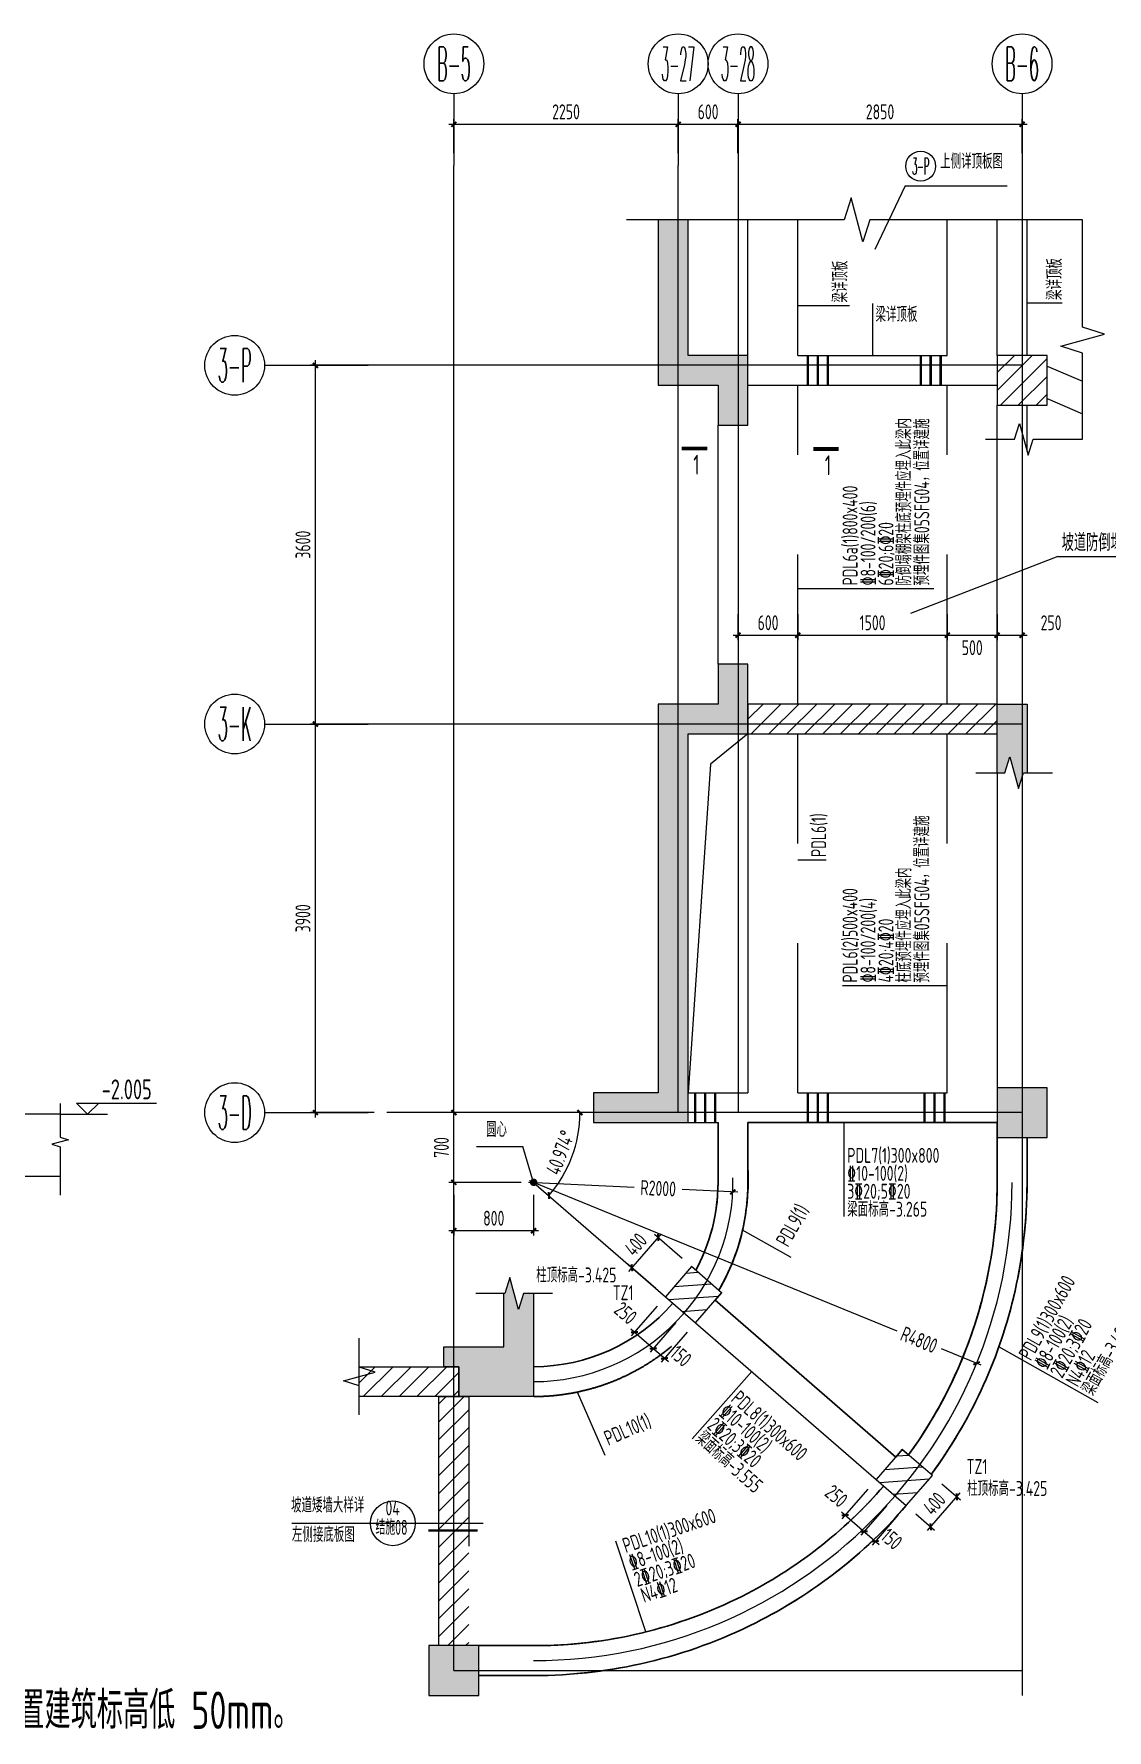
# Model space of a CAD drawing. Header units: millimetres. Extents: x -41781 to 68020, y 189188 to 426788.
# Drawn here: x 31202 to 52733, y 330756 to 364802 of the extents above; entities that cross this region are included whole.
import ezdxf
from ezdxf.enums import TextEntityAlignment as Align

# ---------------------------------------------------------------- set-up
doc = ezdxf.new("R2010")
doc.units = ezdxf.units.MM
doc.header["$LTSCALE"] = 1000
doc.header["$PDMODE"] = 35
doc.header["$PDSIZE"] = 200
doc.linetypes.add('3', pattern=[5, 3, -2])
for name, color, linetype in [('AXIS', 3, 'Continuous'), ('B-TEXT', 3, 'Continuous'), ('COLU', 7, 'Continuous'), ('HATCH', 7, 'Continuous'), ('h填实-柱墙', 254, 'Continuous'), ('h斜线-墙', 7, 'Continuous'), ('h斜线-柱', 7, 'Continuous'), ('L-AXIS', 3, 'Continuous'), ('L-dote', 253, 'Continuous'), ('L-TEXT', 6, 'Continuous'), ('L-箍筋', 1, 'Continuous'), ('Q-AXIS', 3, 'Continuous'), ('Q-TEXT', 2, 'Continuous'), ('Q-门框', 6, 'Continuous'), ('TEXT', 7, 'Continuous'), ('TEXT-梁', 2, 'Continuous'), ('WALL', 3, 'Continuous'), ('wall-主楼', 2, 'Continuous'), ('承台编号', 60, 'Continuous'), ('梁', 4, 'Continuous'), ('梁虚线', 4, '3'), ('水平标注', 2, 'Continuous')]:
    doc.layers.add(name, color=color, linetype=linetype)
doc.styles.add('_TCH_AXIS', font='COMPLEX', dxfattribs={"bigfont": 'GBCBIG'})
doc.styles.add('COMPLEX', font='tssdeng.shx', dxfattribs={"width": 0.7, "bigfont": 'tssdchn.shx'})
doc.styles.add('TSSD_Dimension', font='Tssdeng.shx', dxfattribs={"width": 0.7, "bigfont": 'hztxt.shx'})
doc.styles.add('TSSD_Label', font='Tssdeng.shx', dxfattribs={"width": 0.7, "bigfont": 'hztxt.shx'})
doc.styles.add('TSSD_REIN', font='Tssdeng.shx', dxfattribs={"width": 0.7, "bigfont": 'hztxt.shx'})
doc.dimstyles.new('TSSD_50_100', dxfattribs={"dimtxt": 300, "dimasz": 100, "dimexe": 100, "dimexo": 250, "dimgap": 100, "dimtad": 1, "dimdec": 0, "dimlfac": 0.5, "dimzin": 0, "dimdsep": 46, "dimtxsty": 'TSSD_Dimension', "dimblk": 'ARCHTICK', "dimcen": 0, "dimdle": 100, "dimclrt": 7, "dimadec": 0, "dimazin": 0, "dimtfac": 1, "dimtdec": 0, "dimtix": 1, "dimtmove": 2, "dimatfit": 3, "dimfxl": 1, "dimtolj": 1, "dimtzin": 0, "dimarcsym": 0})
pattern_1 = [(45, (8575.33, 79170.59), (-179.60512, 179.60512), [])]

# ---------------------------------------------------------------- blocks, each defined once
blk = doc.blocks.new('_AXISO')
blk.add_circle((0, 0), 0.5)
at = {"layer": 'B-TEXT', "style": 'COMPLEX', "width": 1.450893}
blk.add_attdef('A', text='', height=0.56, dxfattribs=at).set_placement((0.249375, -0.28), (0.749375, -0.28), align=Align.FIT)
blk = doc.blocks.new('_ArchTick')
at = {"color": 0, "linetype": 'ByBlock', "const_width": 0.4}
blk.add_lwpolyline([(-0.5, -0.5), (0.5, 0.5)], dxfattribs=at)
blk = doc.blocks.new('*D149')
at = {"layer": 'AXIS', "color": 0, "linetype": 'ByBlock', "lineweight": -2}
for p, q in [((44028, 362988), (45428, 362988)), ((44128, 362411), (44128, 363088)), ((45328, 362411), (45328, 363088))]:
    blk.add_line(p, q, dxfattribs=at)
at = {"layer": 'Defpoints', "color": 0, "linetype": 'ByBlock'}
for p in [(45328, 362988), (44128, 362161), (45328, 362161)]:
    blk.add_point(p, dxfattribs=at)
at = {"layer": 'AXIS', "color": 0, "linetype": 'ByBlock', "lineweight": -2, "xscale": 100, "yscale": 100, "zscale": 100, "rotation": 180}
blk.add_blockref('_ArchTick', (44128, 362988), dxfattribs=at)
at = {"layer": 'AXIS', "color": 0, "linetype": 'ByBlock', "lineweight": -2, "xscale": 100, "yscale": 100, "zscale": 100}
blk.add_blockref('_ArchTick', (45328, 362988), dxfattribs=at)
at = {"layer": 'AXIS', "color": 7, "linetype": 'ByBlock', "insert": (44728, 363238), "char_height": 300, "attachment_point": 5, "style": 'TSSD_Dimension'}
blk.add_mtext('\\A1;600', dxfattribs=at)
blk = doc.blocks.new('*D150')
at = {"layer": 'AXIS', "color": 0, "linetype": 'ByBlock', "lineweight": -2}
for p, q in [((45228, 362988), (51128, 362988)), ((45328, 362411), (45328, 363088)), ((51028, 362411), (51028, 363088))]:
    blk.add_line(p, q, dxfattribs=at)
at = {"layer": 'Defpoints', "color": 0, "linetype": 'ByBlock'}
for p in [(51028, 362988), (45328, 362161), (51028, 362161)]:
    blk.add_point(p, dxfattribs=at)
at = {"layer": 'AXIS', "color": 0, "linetype": 'ByBlock', "lineweight": -2, "xscale": 100, "yscale": 100, "zscale": 100, "rotation": 180}
blk.add_blockref('_ArchTick', (45328, 362988), dxfattribs=at)
at = {"layer": 'AXIS', "color": 0, "linetype": 'ByBlock', "lineweight": -2, "xscale": 100, "yscale": 100, "zscale": 100}
blk.add_blockref('_ArchTick', (51028, 362988), dxfattribs=at)
at = {"layer": 'AXIS', "color": 7, "linetype": 'ByBlock', "insert": (48178, 363238), "char_height": 300, "attachment_point": 5, "style": 'TSSD_Dimension'}
blk.add_mtext('\\A1;2850', dxfattribs=at)
blk = doc.blocks.new('*D151')
at = {"layer": 'AXIS', "color": 0, "linetype": 'ByBlock', "lineweight": -2}
for p, q in [((45328, 353154), (45328, 352632)), ((46528, 353154), (46528, 352632)), ((45228, 352732), (46628, 352732))]:
    blk.add_line(p, q, dxfattribs=at)
at = {"layer": 'Defpoints', "color": 0, "linetype": 'ByBlock'}
for p in [(45328, 353404), (46528, 353404), (46528, 352732)]:
    blk.add_point(p, dxfattribs=at)
at = {"layer": 'AXIS', "color": 0, "linetype": 'ByBlock', "lineweight": -2, "xscale": 100, "yscale": 100, "zscale": 100, "rotation": 180}
blk.add_blockref('_ArchTick', (45328, 352732), dxfattribs=at)
at = {"layer": 'AXIS', "color": 0, "linetype": 'ByBlock', "lineweight": -2, "xscale": 100, "yscale": 100, "zscale": 100}
blk.add_blockref('_ArchTick', (46528, 352732), dxfattribs=at)
at = {"layer": 'AXIS', "color": 7, "linetype": 'ByBlock', "insert": (45931, 352982), "char_height": 300, "attachment_point": 5, "style": 'TSSD_Dimension'}
blk.add_mtext('\\A1;600', dxfattribs=at)
blk = doc.blocks.new('*D152')
at = {"layer": 'AXIS', "color": 0, "linetype": 'ByBlock', "lineweight": -2}
for p, q in [((46528, 353154), (46528, 352632)), ((49528, 353154), (49528, 352632)), ((46428, 352732), (49628, 352732))]:
    blk.add_line(p, q, dxfattribs=at)
at = {"layer": 'Defpoints', "color": 0, "linetype": 'ByBlock'}
for p in [(46528, 353404), (49528, 353404), (49528, 352732)]:
    blk.add_point(p, dxfattribs=at)
at = {"layer": 'AXIS', "color": 0, "linetype": 'ByBlock', "lineweight": -2, "xscale": 100, "yscale": 100, "zscale": 100, "rotation": 180}
blk.add_blockref('_ArchTick', (46528, 352732), dxfattribs=at)
at = {"layer": 'AXIS', "color": 0, "linetype": 'ByBlock', "lineweight": -2, "xscale": 100, "yscale": 100, "zscale": 100}
blk.add_blockref('_ArchTick', (49528, 352732), dxfattribs=at)
at = {"layer": 'AXIS', "color": 7, "linetype": 'ByBlock', "insert": (48028, 352982), "char_height": 300, "attachment_point": 5, "style": 'TSSD_Dimension'}
blk.add_mtext('\\A1;1500', dxfattribs=at)
blk = doc.blocks.new('*D153')
at = {"layer": 'AXIS', "color": 0, "linetype": 'ByBlock', "lineweight": -2}
for p, q in [((49528, 353154), (49528, 352632)), ((50528, 353154), (50528, 352632)), ((49428, 352732), (50628, 352732))]:
    blk.add_line(p, q, dxfattribs=at)
at = {"layer": 'Defpoints', "color": 0, "linetype": 'ByBlock'}
for p in [(49528, 353404), (50528, 353404), (50528, 352732)]:
    blk.add_point(p, dxfattribs=at)
at = {"layer": 'AXIS', "color": 0, "linetype": 'ByBlock', "lineweight": -2, "xscale": 100, "yscale": 100, "zscale": 100, "rotation": 180}
blk.add_blockref('_ArchTick', (49528, 352732), dxfattribs=at)
at = {"layer": 'AXIS', "color": 0, "linetype": 'ByBlock', "lineweight": -2, "xscale": 100, "yscale": 100, "zscale": 100}
blk.add_blockref('_ArchTick', (50528, 352732), dxfattribs=at)
at = {"layer": 'AXIS', "color": 7, "linetype": 'ByBlock', "insert": (50028, 352482), "char_height": 300, "attachment_point": 5, "style": 'TSSD_Dimension'}
blk.add_mtext('\\A1;500', dxfattribs=at)
blk = doc.blocks.new('*D154')
at = {"layer": 'AXIS', "color": 0, "linetype": 'ByBlock', "lineweight": -2}
for p, q in [((50528, 353154), (50528, 352632)), ((51028, 353154), (51028, 352632)), ((50428, 352732), (51128, 352732))]:
    blk.add_line(p, q, dxfattribs=at)
at = {"layer": 'Defpoints', "color": 0, "linetype": 'ByBlock'}
for p in [(50528, 353404), (51028, 353404), (51028, 352732)]:
    blk.add_point(p, dxfattribs=at)
at = {"layer": 'AXIS', "color": 0, "linetype": 'ByBlock', "lineweight": -2, "xscale": 100, "yscale": 100, "zscale": 100, "rotation": 180}
blk.add_blockref('_ArchTick', (50528, 352732), dxfattribs=at)
at = {"layer": 'AXIS', "color": 0, "linetype": 'ByBlock', "lineweight": -2, "xscale": 100, "yscale": 100, "zscale": 100}
blk.add_blockref('_ArchTick', (51028, 352732), dxfattribs=at)
at = {"layer": 'AXIS', "color": 7, "linetype": 'ByBlock', "insert": (51610, 352982), "char_height": 300, "attachment_point": 5, "style": 'TSSD_Dimension'}
blk.add_mtext('\\A1;250', dxfattribs=at)
blk = doc.blocks.new('*D155')
at = {"layer": 'AXIS', "color": 0, "linetype": 'ByBlock', "lineweight": -2}
for p, q in [((36849, 350850), (36849, 358250)), ((38030, 358150), (36749, 358150)), ((38030, 350950), (36749, 350950))]:
    blk.add_line(p, q, dxfattribs=at)
at = {"layer": 'Defpoints', "color": 0, "linetype": 'ByBlock'}
for p in [(36849, 358150), (38280, 358150), (38280, 350950)]:
    blk.add_point(p, dxfattribs=at)
at = {"layer": 'AXIS', "color": 0, "linetype": 'ByBlock', "lineweight": -2, "xscale": 100, "yscale": 100, "zscale": 100}
for p, rotation in [((36849, 358150), 90), ((36849, 350950), 270)]:
    blk.add_blockref('_ArchTick', p, dxfattribs=dict(at, rotation=rotation))
at = {"layer": 'AXIS', "color": 7, "linetype": 'ByBlock', "insert": (36599, 354550), "char_height": 300, "attachment_point": 5, "rotation": 90, "style": 'TSSD_Dimension'}
blk.add_mtext('\\A1;3600', dxfattribs=at)
blk = doc.blocks.new('*D156')
at = {"layer": 'AXIS', "color": 0, "linetype": 'ByBlock', "lineweight": -2}
for p, q in [((36849, 343050), (36849, 351050)), ((38030, 350950), (36749, 350950)), ((38030, 343150), (36749, 343150))]:
    blk.add_line(p, q, dxfattribs=at)
at = {"layer": 'Defpoints', "color": 0, "linetype": 'ByBlock'}
for p in [(36849, 350950), (38280, 350950), (38280, 343150)]:
    blk.add_point(p, dxfattribs=at)
at = {"layer": 'AXIS', "color": 0, "linetype": 'ByBlock', "lineweight": -2, "xscale": 100, "yscale": 100, "zscale": 100}
for p, rotation in [((36849, 350950), 90), ((36849, 343150), 270)]:
    blk.add_blockref('_ArchTick', p, dxfattribs=dict(at, rotation=rotation))
at = {"layer": 'AXIS', "color": 7, "linetype": 'ByBlock', "insert": (36599, 347050), "char_height": 300, "attachment_point": 5, "rotation": 90, "style": 'TSSD_Dimension'}
blk.add_mtext('\\A1;3900', dxfattribs=at)
blk = doc.blocks.new('*D157')
at = {"layer": 'AXIS', "color": 0, "linetype": 'ByBlock', "lineweight": -2}
for p, q in [((39528, 362988), (44228, 362988)), ((39628, 362411), (39628, 363088)), ((44128, 362411), (44128, 363088))]:
    blk.add_line(p, q, dxfattribs=at)
at = {"layer": 'Defpoints', "color": 0, "linetype": 'ByBlock'}
for p in [(44128, 362988), (39628, 362161), (44128, 362161)]:
    blk.add_point(p, dxfattribs=at)
at = {"layer": 'AXIS', "color": 0, "linetype": 'ByBlock', "lineweight": -2, "xscale": 100, "yscale": 100, "zscale": 100, "rotation": 180}
blk.add_blockref('_ArchTick', (39628, 362988), dxfattribs=at)
at = {"layer": 'AXIS', "color": 0, "linetype": 'ByBlock', "lineweight": -2, "xscale": 100, "yscale": 100, "zscale": 100}
blk.add_blockref('_ArchTick', (44128, 362988), dxfattribs=at)
at = {"layer": 'AXIS', "color": 7, "linetype": 'ByBlock', "insert": (41878, 363238), "char_height": 300, "attachment_point": 5, "style": 'TSSD_Dimension'}
blk.add_mtext('\\A1;2250', dxfattribs=at)
blk = doc.blocks.new('*D158')
at = {"layer": 'AXIS', "color": 0, "linetype": 'ByBlock', "lineweight": -2}
for p, q in [((39628, 341650), (39628, 343250)), ((40978, 343150), (39528, 343150)), ((40978, 341750), (39528, 341750))]:
    blk.add_line(p, q, dxfattribs=at)
at = {"layer": 'Defpoints', "color": 0, "linetype": 'ByBlock'}
for p in [(39628, 343150), (41228, 343150), (41228, 341750)]:
    blk.add_point(p, dxfattribs=at)
at = {"layer": 'AXIS', "color": 0, "linetype": 'ByBlock', "lineweight": -2, "xscale": 100, "yscale": 100, "zscale": 100}
for p, rotation in [((39628, 343150), 90), ((39628, 341750), 270)]:
    blk.add_blockref('_ArchTick', p, dxfattribs=dict(at, rotation=rotation))
at = {"layer": 'AXIS', "color": 7, "linetype": 'ByBlock', "insert": (39378, 342450), "char_height": 300, "attachment_point": 5, "rotation": 90, "style": 'TSSD_Dimension'}
blk.add_mtext('\\A1;700', dxfattribs=at)
blk = doc.blocks.new('*D159')
at = {"layer": 'AXIS', "color": 0, "linetype": 'ByBlock', "lineweight": -2}
for p, q in [((39628, 341500), (39628, 340680)), ((41228, 341500), (41228, 340680)), ((41328, 340780), (39528, 340780))]:
    blk.add_line(p, q, dxfattribs=at)
at = {"layer": 'Defpoints', "color": 0, "linetype": 'ByBlock'}
for p in [(39628, 341750), (41228, 341750), (39628, 340780)]:
    blk.add_point(p, dxfattribs=at)
at = {"layer": 'AXIS', "color": 0, "linetype": 'ByBlock', "lineweight": -2, "xscale": 100, "yscale": 100, "zscale": 100, "rotation": 180}
blk.add_blockref('_ArchTick', (39628, 340780), dxfattribs=at)
at = {"layer": 'AXIS', "color": 0, "linetype": 'ByBlock', "lineweight": -2, "xscale": 100, "yscale": 100, "zscale": 100}
blk.add_blockref('_ArchTick', (41228, 340780), dxfattribs=at)
at = {"layer": 'AXIS', "color": 7, "linetype": 'ByBlock', "insert": (40428, 341030), "char_height": 300, "attachment_point": 5, "style": 'TSSD_Dimension'}
blk.add_mtext('\\A1;800', dxfattribs=at)
blk = doc.blocks.new('*D160')
at = {"layer": 'AXIS', "color": 0, "linetype": 'ByBlock', "lineweight": -2}
blk.add_arc((39616, 343150), 2541, 319.0263, 0, dxfattribs=at)
at = {"layer": 'Defpoints', "color": 0, "linetype": 'ByBlock'}
for p in [(38280, 343150), (51028, 343150), (41874, 341984), (41228, 341750), (43871, 339455)]:
    blk.add_point(p, dxfattribs=at)
at = {"layer": 'AXIS', "color": 0, "linetype": 'ByBlock', "lineweight": -2, "xscale": 100, "yscale": 100, "zscale": 100}
for p, rotation in [((42158, 343150), 90.00000144452227), ((41535, 341484), 229.0262580846095)]:
    blk.add_blockref('_ArchTick', p, dxfattribs=dict(at, rotation=rotation))
at = {"layer": 'AXIS', "color": 7, "linetype": 'ByBlock', "insert": (41763, 342348), "char_height": 300, "attachment_point": 5, "rotation": 69.5131, "style": 'TSSD_Dimension'}
blk.add_mtext('\\A1;40.974°', dxfattribs=at)
blk = doc.blocks.new('*D161')
at = {"layer": 'AXIS', "color": 0, "linetype": 'ByBlock', "lineweight": -2}
for p, q in [((43707, 339266), (43186, 338666)), ((43176, 338807), (43704, 338348)), ((44084, 338938), (43563, 338338))]:
    blk.add_line(p, q, dxfattribs=at)
at = {"layer": 'Defpoints', "color": 0, "linetype": 'ByBlock'}
for p in [(43871, 339455), (44248, 339127), (43629, 338414)]:
    blk.add_point(p, dxfattribs=at)
at = {"layer": 'AXIS', "color": 0, "linetype": 'ByBlock', "lineweight": -2, "xscale": 100, "yscale": 100, "zscale": 100}
for p, rotation in [((43251, 338742), 139.0263398044528), ((43629, 338414), 319.0263398044528)]:
    blk.add_blockref('_ArchTick', p, dxfattribs=dict(at, rotation=rotation))
at = {"layer": 'AXIS', "color": 7, "linetype": 'ByBlock', "insert": (43074, 339126), "char_height": 300, "attachment_point": 5, "rotation": 319.0263, "style": 'TSSD_Dimension'}
blk.add_mtext('\\A1;250', dxfattribs=at)
blk = doc.blocks.new('*D162')
at = {"layer": 'AXIS', "color": 0, "linetype": 'ByBlock', "lineweight": -2}
for p, q in [((44084, 338938), (43563, 338338)), ((43553, 338479), (43931, 338151)), ((44311, 338741), (43790, 338142))]:
    blk.add_line(p, q, dxfattribs=at)
at = {"layer": 'Defpoints', "color": 0, "linetype": 'ByBlock'}
for p in [(44248, 339127), (44475, 338930), (43855, 338217)]:
    blk.add_point(p, dxfattribs=at)
at = {"layer": 'AXIS', "color": 0, "linetype": 'ByBlock', "lineweight": -2, "xscale": 100, "yscale": 100, "zscale": 100}
for p, rotation in [((43629, 338414), 139.0263398044528), ((43855, 338217), 319.0263398044528)]:
    blk.add_blockref('_ArchTick', p, dxfattribs=dict(at, rotation=rotation))
at = {"layer": 'AXIS', "color": 7, "linetype": 'ByBlock', "insert": (44184, 338263), "char_height": 300, "attachment_point": 5, "rotation": 319.0263, "style": 'TSSD_Dimension'}
blk.add_mtext('\\A1;150', dxfattribs=at)
blk = doc.blocks.new('*D163')
at = {"layer": 'AXIS', "color": 0, "linetype": 'ByBlock', "lineweight": -2}
for p, q in [((43136, 339961), (43791, 340716)), ((44207, 340223), (43650, 340706)), ((43682, 339619), (43126, 340102))]:
    blk.add_line(p, q, dxfattribs=at)
at = {"layer": 'Defpoints', "color": 0, "linetype": 'ByBlock'}
for p in [(43726, 340641), (44395, 340059), (43871, 339455)]:
    blk.add_point(p, dxfattribs=at)
at = {"layer": 'AXIS', "color": 0, "linetype": 'ByBlock', "lineweight": -2, "xscale": 100, "yscale": 100, "zscale": 100}
for p, rotation in [((43726, 340641), 49.02633980445036), ((43201, 340037), 229.0263398044504)]:
    blk.add_blockref('_ArchTick', p, dxfattribs=dict(at, rotation=rotation))
at = {"layer": 'AXIS', "color": 7, "linetype": 'ByBlock', "insert": (43275, 340503), "char_height": 300, "attachment_point": 5, "rotation": 49.0263, "style": 'TSSD_Dimension'}
blk.add_mtext('\\A1;400', dxfattribs=at)
blk = doc.blocks.new('*D164')
at = {"layer": 'AXIS', "color": 0, "linetype": 'ByBlock', "lineweight": -2}
for p, q in [((49418, 335700), (49794, 335374)), ((49128, 334760), (49784, 335515)), ((48893, 335096), (49269, 334770))]:
    blk.add_line(p, q, dxfattribs=at)
at = {"layer": 'Defpoints', "color": 0, "linetype": 'ByBlock'}
for p in [(49229, 335864), (49718, 335439), (48704, 335260)]:
    blk.add_point(p, dxfattribs=at)
at = {"layer": 'AXIS', "color": 0, "linetype": 'ByBlock', "lineweight": -2, "xscale": 100, "yscale": 100, "zscale": 100}
for p, rotation in [((49718, 335439), 49.02633980454254), ((49194, 334835), 229.0263398045425)]:
    blk.add_blockref('_ArchTick', p, dxfattribs=dict(at, rotation=rotation))
at = {"layer": 'AXIS', "color": 7, "linetype": 'ByBlock', "insert": (49267, 335301), "char_height": 300, "attachment_point": 5, "rotation": 49.0263, "style": 'TSSD_Dimension'}
blk.add_mtext('\\A1;400', dxfattribs=at)
blk = doc.blocks.new('*D165')
at = {"layer": 'AXIS', "color": 0, "linetype": 'ByBlock', "lineweight": -2}
for p, q in [((47935, 335594), (47413, 334994)), ((47404, 335135), (47932, 334676)), ((48312, 335266), (47791, 334666))]:
    blk.add_line(p, q, dxfattribs=at)
at = {"layer": 'Defpoints', "color": 0, "linetype": 'ByBlock'}
for p in [(48099, 335783), (48476, 335455), (47857, 334741)]:
    blk.add_point(p, dxfattribs=at)
at = {"layer": 'AXIS', "color": 0, "linetype": 'ByBlock', "lineweight": -2, "xscale": 100, "yscale": 100, "zscale": 100}
for p, rotation in [((47479, 335069), 139.0263398044528), ((47857, 334741), 319.0263398044528)]:
    blk.add_blockref('_ArchTick', p, dxfattribs=dict(at, rotation=rotation))
at = {"layer": 'AXIS', "color": 7, "linetype": 'ByBlock', "insert": (47302, 335454), "char_height": 300, "attachment_point": 5, "rotation": 319.0263, "style": 'TSSD_Dimension'}
blk.add_mtext('\\A1;250', dxfattribs=at)
blk = doc.blocks.new('*D166')
at = {"layer": 'AXIS', "color": 0, "linetype": 'ByBlock', "lineweight": -2}
for p, q in [((48312, 335266), (47791, 334666)), ((48538, 335069), (48017, 334469)), ((47781, 334807), (48159, 334479))]:
    blk.add_line(p, q, dxfattribs=at)
at = {"layer": 'Defpoints', "color": 0, "linetype": 'ByBlock'}
for p in [(48476, 335455), (48702, 335258), (48083, 334545)]:
    blk.add_point(p, dxfattribs=at)
at = {"layer": 'AXIS', "color": 0, "linetype": 'ByBlock', "lineweight": -2, "xscale": 100, "yscale": 100, "zscale": 100}
for p, rotation in [((47857, 334741), 139.0263398044516), ((48083, 334545), 319.0263398044516)]:
    blk.add_blockref('_ArchTick', p, dxfattribs=dict(at, rotation=rotation))
at = {"layer": 'AXIS', "color": 7, "linetype": 'ByBlock', "insert": (48412, 334591), "char_height": 300, "attachment_point": 5, "rotation": 319.0263, "style": 'TSSD_Dimension'}
blk.add_mtext('\\A1;150', dxfattribs=at)
blk = doc.blocks.new('*D170')
at = {"layer": 'AXIS', "color": 0, "linetype": 'ByBlock', "lineweight": -2}
for p, q in [((41136, 341788), (48514, 338772)), ((50207, 338080), (49410, 338406))]:
    blk.add_line(p, q, dxfattribs=at)
at = {"layer": 'Defpoints', "color": 0, "linetype": 'ByBlock'}
for p in [(41228, 341750), (50115, 338118)]:
    blk.add_point(p, dxfattribs=at)
at = {"layer": 'AXIS', "color": 0, "linetype": 'ByBlock', "lineweight": -2, "xscale": 100, "yscale": 100, "zscale": 100, "rotation": 337.7668842756585}
blk.add_blockref('_ArchTick', (50115, 338118), dxfattribs=at)
at = {"layer": 'AXIS', "color": 7, "linetype": 'ByBlock', "insert": (48962, 338589), "char_height": 300, "attachment_point": 5, "rotation": 337.7669, "style": 'TSSD_Dimension'}
blk.add_mtext('\\A1;R4800', dxfattribs=at)
blk = doc.blocks.new('*D171')
at = {"layer": 'AXIS', "color": 0, "linetype": 'ByBlock', "lineweight": -2}
for p, q in [((41128, 341755), (43244, 341653)), ((45324, 341553), (44210, 341607))]:
    blk.add_line(p, q, dxfattribs=at)
at = {"layer": 'Defpoints', "color": 0, "linetype": 'ByBlock'}
for p in [(41228, 341750), (45224, 341558)]:
    blk.add_point(p, dxfattribs=at)
at = {"layer": 'AXIS', "color": 0, "linetype": 'ByBlock', "lineweight": -2, "xscale": 100, "yscale": 100, "zscale": 100, "rotation": 357.2499775214168}
blk.add_blockref('_ArchTick', (45224, 341558), dxfattribs=at)
at = {"layer": 'AXIS', "color": 7, "linetype": 'ByBlock', "insert": (43727, 341630), "char_height": 300, "attachment_point": 5, "rotation": 357.25, "style": 'TSSD_Dimension'}
blk.add_mtext('\\A1;R2000', dxfattribs=at)

msp = doc.modelspace()

# ---------------------------------------------------------------- hatches: boundary and pattern name
at = {"layer": 'h填实-柱墙'}
for points in [[(44928.3, 357750), (44928.3, 356950), (45528.3, 356950), (45528.3, 358350), (44328.3, 358350), (44328.3, 361068.4), (43728.3, 361068.4), (43728.3, 357750)], [(42428.3, 343550), (42428.3, 342950), (44328.3, 342950), (44328.3, 350750), (45528.3, 350750), (45528.3, 352150), (44928.3, 352150), (44928.3, 351350), (43728.3, 351350), (43728.3, 343550)], [(51128.3, 351350), (50528.3, 351350), (50528.3, 350750.3), (50528.3, 350750.3), (50528.3, 349971.6), (50681.7, 349971.6), (50783.1, 350290.2), (50956.8, 349653.1), (51058.2, 349971.6), (51128.3, 349971.6)], [(50528.3, 342650), (51528.3, 342650), (51528.3, 343650), (50528.3, 343650)], [(39128.3, 331450), (40128.3, 331450), (40128.3, 332450), (39128.3, 332450)]]:
    msp.add_hatch(color=256, dxfattribs=at).paths.add_polyline_path(points)
h = msp.add_hatch(color=256, dxfattribs=at)
h.paths.add_polyline_path([(41228.3, 339518.3), (41025.9, 339518.3), (40924.5, 339199.8), (40750.8, 339836.8), (40649.4, 339518.3), (40628.3, 339518.3), (40628.3, 338450), (39628.3, 338450), (39628.3, 338050), (39728.3, 338050), (39728.3, 337450), (39928.3, 337450), (41228.3, 337450)])
h.paths.add_polyline_path([(39628.3, 338450), (39428.3, 338450), (39428.3, 338050), (39628.3, 338050)])
at = {"layer": 'h斜线-墙'}
h = msp.add_hatch(dxfattribs=at)
h.set_pattern_fill('ANSI31', color=256, scale=80, style=0)
h.set_pattern_definition(pattern_1)
h.paths.add_polyline_path([(50528.3, 350750.3), (50528.3, 351350.3), (45528.3, 351350.3), (45528.3, 350750.3)])
h = msp.add_hatch(dxfattribs=at)
h.set_pattern_fill('ANSI31', color=256, scale=80, style=0)
h.set_pattern_definition([(45, (-396719.65, -987202.2), (-179.605122, 179.605122), [])])
h.paths.add_polyline_path([(37728.3, 338050), (39728.3, 338050), (39728.3, 337450), (37728.3, 337450)])
h = msp.add_hatch(dxfattribs=at)
h.set_pattern_fill('ANSI31', color=256, scale=80, style=0)
h.set_pattern_definition(pattern_1)
h.paths.add_polyline_path([(39328.3, 337450), (39928.3, 337450), (39928.3, 332450), (39328.3, 332450)])
at = {"layer": 'h斜线-柱'}
h = msp.add_hatch(dxfattribs=at)
h.set_pattern_fill('ANSI31', color=256, scale=80, style=0)
h.set_pattern_definition([(45, (-1348919.3, -1618334.3), (-179.605122, 179.605122), [])])
h.paths.add_polyline_path([(50528.3, 357350), (51528.3, 357350), (51528.3, 358350), (50528.3, 358350)])
h = msp.add_hatch(dxfattribs=at)
h.set_pattern_fill('ANSI31', color=256, scale=80, angle=-40.97366, style=0)
h.set_pattern_definition([(4.02634, (-2282768.47, -222363.13), (-17.834626, 253.373097), [])])
h.paths.add_polyline_path([(43870.9, 339455), (44474.9, 338930.5), (44999.4, 339534.5), (44395.4, 340059)])
h = msp.add_hatch(dxfattribs=at)
h.set_pattern_fill('ANSI31', color=256, scale=80, angle=-40.97366, style=0)
h.set_pattern_definition([(4.02634, (-2278538.87, -226033.34), (-17.834626, 253.373097), [])])
h.paths.add_polyline_path([(48100.5, 335784.8), (48704.5, 335260.3), (49229, 335864.3), (48625, 336388.8)])

# ---------------------------------------------------------------- linework, layer by layer
at = {"layer": 'AXIS', "linetype": 'ByBlock'}
for p in [(40083.9, 342472.1), (41228.3, 341750)]:
    msp.add_line(p, (41013.9, 342472.1), dxfattribs=at)
at = {"layer": 'COLU'}
for points in [[(50528.3, 357350), (51528.3, 357350), (51528.3, 358350), (50528.3, 358350)], [(50528.3, 342650), (51528.3, 342650), (51528.3, 343650), (50528.3, 343650)], [(43870.9, 339455), (44474.9, 338930.5), (44999.4, 339534.5), (44395.4, 340059)], [(48100.5, 335784.8), (48704.5, 335260.3), (49229, 335864.3), (48625, 336388.8)], [(39128.3, 331450), (40128.3, 331450), (40128.3, 332450), (39128.3, 332450)]]:
    msp.add_lwpolyline(points, close=True, dxfattribs=at)
at = {"layer": 'HATCH'}
for p, q in [((45528.3, 350750), (44775.3, 350140.6)), ((44775.3, 350140.6), (44328.4, 343550))]:
    msp.add_line(p, q, dxfattribs=at)
for points in [[(50294.3, 356665.7), (50873.5, 356665.7), (50974.8, 356984.2), (51148.6, 356347.2), (51249.9, 356665.7), (52242.4, 356665.7), (52242.4, 358396.9), (51802.4, 358536.9), (52682.4, 358776.9), (52242.4, 358916.9), (52242.4, 361068.4), (47975.9, 361068.4), (47835.9, 360628.4), (47595.9, 361508.4), (47455.9, 361068.4), (43089, 361068.4)], [(50102.6, 349971.6), (50681.7, 349971.6), (50783.1, 350290.2), (50956.8, 349653.1), (51058.2, 349971.6), (51637.3, 349971.6)], [(41605, 339518.3), (41025.9, 339518.3), (40924.5, 339199.8), (40750.8, 339836.8), (40649.4, 339518.3), (40070.3, 339518.3)], [(37728.3, 337085), (37728.3, 337664.1), (37409.8, 337765.5), (38046.8, 337939.2), (37728.3, 338040.6), (37728.3, 338619.7)]]:
    msp.add_lwpolyline(points, dxfattribs=at)
at = {"layer": 'h填实-柱墙', "color": 6, "lineweight": 30}
for points in [[(44928.3, 342949.9), (44928.3, 341750, -0.0712679), (44779.5, 340711.3, -0.0531983), (44480.3, 339985.3, -0.0609247)], [(48492.3, 336236.1), (44868.3, 339383.5), (44999.4, 339534.5), (44942.8, 339583.7, 0.0758927), (45419.9, 340790.7, 0.0648554), (45528.3, 342035.2), (45528.3, 342949.9), (50528.3, 342949.9), (50528.3, 341750, -0.158497), (48749.9, 336280.4), (48625, 336388.8), (48492.3, 336236.1)], [(45528.3, 342949.9), (45528.3, 341750, -0.0712679), (45355.4, 340542.8, -0.0609247), (44942.8, 339583.7, 27.0996128)], [(50528.3, 342650), (50528.3, 341750, -0.0591322), (50270, 339573.4, -0.0984386), (48749.9, 336280.4, -7.674596)], [(51128.3, 342650), (51128.3, 341750, -0.0591322), (50853.3, 339432.9, -0.0997634), (49204.5, 335885.6, -0.0984386)], [(40128.3, 332450), (41228.3, 332450, 0.1173343), (45416.9, 333446.7, 0.0974841), (48251.4, 335653.6, 0.0974841)], [(40128.3, 331850), (41228.3, 331850, 0.1173343), (45687.2, 332911, 0.0974841), (48704.5, 335260.3, 7.2828803)]]:
    msp.add_lwpolyline(points, format="xyb", dxfattribs=at)
at = {"layer": 'L-AXIS'}
for p, q in [((39628.3, 363601.8), (39628.3, 362160.6)), ((44128.3, 363601.8), (44128.3, 362160.6)), ((45328.3, 363601.8), (45328.3, 362160.6)), ((51028.3, 363601.8), (51028.3, 362160.6)), ((35830, 358150), (37908.3, 358150)), ((35830, 350950), (37908.3, 350950)), ((35830, 343150), (37908.3, 343150))]:
    msp.add_line(p, q, dxfattribs=at)
at = {"layer": 'L-dote', "ltscale": 10}
for p, q in [((39628.3, 331950), (39628.3, 362160.6)), ((44128.3, 343150), (44128.3, 362160.6)), ((45328.3, 362160.6), (45328.3, 343150)), ((51028.3, 362160.6), (51028.3, 331450)), ((51028.3, 358150), (37908.3, 358150)), ((51028.3, 350950), (37908.3, 350950)), ((51028.3, 343150), (38280.1, 343150)), ((41228.3, 341750), (43870.9, 339455)), ((39628.3, 331950), (51028.3, 331950))]:
    msp.add_line(p, q, dxfattribs=at)
for radius, start, end in [(4000, 270.02796, 1.28888), (9600, 270, 360)]:
    msp.add_arc((41228.3, 341750), radius, start, end, dxfattribs=at)
at = {"layer": 'L-TEXT', "const_width": 75}
for points in [[(44709.8, 356479.9), (44200.2, 356479.9)], [(47349.6, 356469.9), (46840, 356469.9)]]:
    msp.add_lwpolyline(points, dxfattribs=at)
at = {"layer": 'L-箍筋', "const_width": 50}
for points in [[(46730, 358350), (46730, 357750)], [(46930, 358350), (46930, 357750)], [(47130, 358350), (47130, 357750)], [(48995.3, 358350), (48995.3, 357750)], [(49195.3, 358350), (49195.3, 357750)], [(49395.3, 358350), (49395.3, 357750)], [(44470, 343550), (44470, 342949.9)], [(44670, 343550), (44670, 342949.9)], [(44870, 343550), (44870, 342949.9)], [(46730, 343550), (46730, 342949.9)], [(46930, 343550), (46930, 342949.9)], [(47130, 343550), (47130, 342949.9)], [(49070, 343550), (49070, 342949.9)], [(49270, 343550), (49270, 342949.9)], [(49470, 343550), (49470, 342949.9)]]:
    msp.add_lwpolyline(points, dxfattribs=at)
at = {"layer": 'Q-AXIS', "const_width": 75}
msp.add_lwpolyline([(41193.5, 341764.1, 1), (41263.1, 341736, 1)], format="xyb", close=True, dxfattribs=at)
at = {"layer": 'Q-TEXT'}
msp.add_lwpolyline([(50528.3, 350750.3), (50528.3, 351350.3), (45528.3, 351350.3), (45528.3, 350750.3)], close=True, dxfattribs=at)
at = {"layer": 'Q-门框'}
msp.add_lwpolyline([(37728.3, 338050), (39728.3, 338050), (39728.3, 337450), (37728.3, 337450)], close=True, dxfattribs=at)
at = {"layer": 'TEXT', "color": 2}
for p, q in [((48683, 361750.8), (48075.5, 360477.5)), ((48683, 361750.8), (50727.8, 361750.8)), ((36375.3, 334905.8), (40212.5, 334905.8))]:
    msp.add_line(p, q, dxfattribs=at)
at = {"layer": 'TEXT', "color": 2, "const_width": 50}
msp.add_lwpolyline([(39118.1, 334760.5), (40106.6, 334760.5)], dxfattribs=at)
at = {"layer": 'TEXT', "color": 2}
msp.add_circle((38403.8, 334905.8), 448.7, dxfattribs=at)
at = {"layer": 'TEXT-梁'}
for p, q in [((31727.9, 343115.7), (26859.6, 343115.7)), ((31727.9, 343115.7), (32680, 343115.7)), ((31727.9, 341865.7), (30859.6, 341865.7))]:
    msp.add_line(p, q, dxfattribs=at)
for points in [[(31727.9, 343335.8), (31727.9, 342655.7), (31892.9, 342603.2), (31562.9, 342513.2), (31727.9, 342460.7), (31727.9, 341494.9)], [(32505, 343340.7), (32280, 343115.7), (32055, 343340.7), (33657.8, 343340.7)]]:
    msp.add_lwpolyline(points, dxfattribs=at)
at = {"layer": 'WALL'}
for p, q in [((39328.3, 337450), (39928.3, 337450)), ((39328.3, 332450), (39328.3, 337450)), ((39928.3, 332450), (39328.3, 332450))]:
    msp.add_line(p, q, dxfattribs=at)
at = {"layer": 'WALL', "linetype": '3'}
msp.add_line((39928.3, 337450), (39928.3, 332450), dxfattribs=at)
at = {"layer": 'WALL'}
for points in [[(50528.3, 349971.6), (50528.3, 351350), (51128.3, 351350), (51128.3, 349971.6)], [(41228.3, 339518.3), (41228.3, 337450), (39728.3, 337450), (39728.3, 338050), (39428.3, 338050), (39428.3, 338450), (40628.3, 338450), (40628.3, 339518.3)]]:
    msp.add_lwpolyline(points, dxfattribs=at)
at = {"layer": 'wall-主楼'}
msp.add_lwpolyline([(43728.3, 361068.4), (43728.3, 357750), (44928.3, 357750), (44928.3, 356950), (45528.3, 356950), (45528.3, 358350), (44328.3, 358350), (44328.3, 361068.4)], dxfattribs=at)
msp.add_lwpolyline([(42428.3, 343550), (42428.3, 342950), (44328.3, 342950), (44328.3, 350750), (45528.3, 350750), (45528.3, 352150), (44928.3, 352150), (44928.3, 351350), (43728.3, 351350), (43728.3, 343550)], close=True, dxfattribs=at)
at = {"layer": '承台编号'}
for q in [(48791.2, 353165.5), (58785.7, 354311.7)]:
    msp.add_line((51748.7, 354311.7), q, dxfattribs=at)
at = {"layer": '梁'}
for p, q in [((45528.3, 357750), (50528.3, 357750)), ((50528.3, 351350), (50528.3, 357350)), ((44928.3, 352150), (44928.3, 356950)), ((45528.3, 350750), (45528.3, 343550)), ((50528.3, 349971.6), (50528.3, 343650)), ((44328.4, 343550), (45528.3, 343550)), ((44328.4, 342949.9), (44928.3, 342949.9)), ((44928.3, 341750), (44928.3, 342949.9)), ((45528.3, 341750), (45528.3, 342949.9)), ((45528.3, 342949.9), (50528.3, 342949.9)), ((50528.3, 341750), (50528.3, 342650)), ((51128.3, 341750), (51128.3, 342650)), ((44868.3, 339383.5), (48492.3, 336236.1)), ((44474.6, 338930.2), (48100.5, 335784.8)), ((41228.3, 332450), (40128.3, 332450)), ((41228.3, 331850), (40128.3, 331850))]:
    msp.add_line(p, q, dxfattribs=at)
for radius, start, end in [(3700, 331.51323, 0.00005), (4300, 329.74849, 0.00005), (9300, 323.97567, 0.00004), (9900, 323.67503, 0.00004), (9900, 270, 319.03997)]:
    msp.add_arc((41228.3, 341750), radius, start, end, dxfattribs=at)
at = {"layer": '梁', "color": 6, "lineweight": 30}
msp.add_arc((41228.3, 341750), 3700, 270.02796, 319.02634, dxfattribs=at)
at = {"layer": '梁虚线'}
for p, q in [((45528.3, 358350), (45528.3, 361068.4)), ((46528.3, 358350), (46528.3, 361068.4)), ((49528.3, 358350), (49528.3, 361068.4)), ((50528.3, 358350), (50528.3, 361068.4)), ((51128.3, 358350), (51128.3, 361068.4)), ((46528.3, 358350), (49528.3, 358350)), ((51528.3, 358134.4), (52242.4, 357829.3)), ((46528.3, 351350.3), (46528.3, 357750)), ((49528.3, 351350.3), (49528.3, 357750)), ((51128.3, 356421.4), (51128.3, 357350)), ((51528.3, 357481.9), (52242.4, 357176.8)), ((46528.3, 343550), (46528.3, 350750.3)), ((49528.3, 343550), (49528.3, 350750.3)), ((46528.3, 343550), (49528.3, 343550))]:
    msp.add_line(p, q, dxfattribs=at)
at = {"layer": '梁虚线', "color": 6, "lineweight": 30}
msp.add_arc((41228.3, 341750), 4300, 270.02796, 319.02634, dxfattribs=at)
at = {"layer": '梁虚线'}
msp.add_arc((41228.3, 341750), 9300, 270, 319.04085, dxfattribs=at)
at = {"layer": '水平标注'}
for p, q in [((46528.3, 359350.6), (47565.7, 359350.6)), ((48028.3, 359387.4), (48028.3, 358350)), ((51829.2, 359400.6), (51128.3, 359400.6)), ((46528.3, 353670), (49258.3, 353670)), ((47096.4, 348220), (46528.3, 348220)), ((47426.9, 345700), (49528.3, 345700)), ((47460, 341061.3), (47460, 342949.9)), ((46397.1, 340242.3), (45419.9, 340790.7)), ((52553.9, 337327.1), (50560.7, 338445.9)), ((44405.5, 336604.9), (45604.3, 337950.3)), ((42661.3, 336269.5), (42109.4, 337541.3)), ((43477, 332726), (42877.1, 334548.7))]:
    msp.add_line(p, q, dxfattribs=at)

# ---------------------------------------------------------------- block references
at = {"layer": 'L-AXIS'}
ref = msp.add_blockref('_AXISO', (39628.3, 364201.8), dxfattribs=dict(at, xscale=1199.999999999998, yscale=1200, zscale=1200, rotation=359.9996457873818))
ref.add_attrib('A', 'B-5', dxfattribs={"color": 7, "height": 678.82, "rotation": 359.99965, "style": '_TCH_AXIS', "width": 0.33871}).set_placement((39288.9, 363862.4), (39967.7, 363862.4), align=Align.FIT)
ref = msp.add_blockref('_AXISO', (44128.3, 364201.8), dxfattribs=dict(at, xscale=1199.999999999998, yscale=1200, zscale=1200, rotation=359.9996457873818))
ref.add_attrib('A', '3-27', dxfattribs={"color": 7, "height": 678.82, "rotation": 359.99965, "style": '_TCH_AXIS', "width": 0.265823}).set_placement((43788.9, 363862.4), (44467.7, 363862.4), align=Align.FIT)
ref = msp.add_blockref('_AXISO', (45328.3, 364201.8), dxfattribs=dict(at, xscale=1199.999999999998, yscale=1200, zscale=1200, rotation=359.9996457873818))
ref.add_attrib('A', '3-28', dxfattribs={"color": 7, "height": 678.82, "rotation": 359.99965, "style": '_TCH_AXIS', "width": 0.265823}).set_placement((44988.9, 363862.4), (45667.7, 363862.4), align=Align.FIT)
ref = msp.add_blockref('_AXISO', (51028.3, 364201.8), dxfattribs=dict(at, xscale=1199.999999999998, yscale=1200, zscale=1200, rotation=359.9996457873818))
ref.add_attrib('A', 'B-6', dxfattribs={"color": 7, "height": 678.82, "rotation": 359.99965, "style": '_TCH_AXIS', "width": 0.33871}).set_placement((50688.9, 363862.4), (51367.7, 363862.4), align=Align.FIT)
ref = msp.add_blockref('_AXISO', (48993.5, 362148.2), dxfattribs=dict(at, xscale=599.9999999999989, yscale=600, zscale=600, rotation=359.9996457873791))
ref.add_attrib('A', '3-P', dxfattribs={"color": 7, "height": 339.41, "rotation": 359.99965, "style": '_TCH_AXIS', "width": 0.33871}).set_placement((48823.8, 361978.5), (49163.2, 361978.5), align=Align.FIT)
ref = msp.add_blockref('_AXISO', (35230, 358150), dxfattribs=dict(at, xscale=1199.999999999998, yscale=1200, zscale=1200, rotation=359.9996457873818))
ref.add_attrib('A', '3-P', dxfattribs={"color": 7, "height": 678.82, "rotation": 359.99965, "style": '_TCH_AXIS', "width": 0.33871}).set_placement((34890.6, 357810.6), (35569.4, 357810.6), align=Align.FIT)
ref = msp.add_blockref('_AXISO', (35230, 350950), dxfattribs=dict(at, xscale=1199.999999999998, yscale=1200, zscale=1200, rotation=359.9996457873818))
ref.add_attrib('A', '3-K', dxfattribs={"color": 7, "height": 678.82, "rotation": 359.99965, "style": '_TCH_AXIS', "width": 0.328125}).set_placement((34890.6, 350610.6), (35569.4, 350610.6), align=Align.FIT)
ref = msp.add_blockref('_AXISO', (35230, 343150), dxfattribs=dict(at, xscale=1199.999999999998, yscale=1200, zscale=1200, rotation=359.9996457873818))
ref.add_attrib('A', '3-D', dxfattribs={"color": 7, "height": 678.82, "rotation": 359.99965, "style": '_TCH_AXIS', "width": 0.33871}).set_placement((34890.6, 342810.6), (35569.4, 342810.6), align=Align.FIT)

# ---------------------------------------------------------------- texts
at = {"layer": 'L-TEXT', "style": 'TSSD_REIN', "width": 0.65}
for p in [(44431.6, 355954.1), (47071.3, 355944.1)]:
    msp.add_text('1', height=400, rotation=0.00006, dxfattribs=at).set_placement(p)
at = {"layer": 'TEXT', "color": 2, "style": 'TSSD_Label'}
for s, width, p in [('上侧详顶板图', 0.7, (50645.4, 362004.1)), ('圆心', 0.7, (40692.1, 342572.8)), ('坡道矮墙大样详', 0.7, (37830.6, 335031.3)), ('04', 0.7, (38542.8, 334973.4)), ('左侧接底板图', 0.7, (37639.3, 334440.6)), ('结施08', 0.6, (38697.6, 334585.2))]:
    msp.add_text(s, height=300, dxfattribs=dict(at, width=width)).set_placement(p, align=Align.BOTTOM_RIGHT)
at = {"layer": 'TEXT', "style": 'TSSD_REIN', "width": 0.7}
msp.add_text('3、未注明自行车坡道梁面标高均随坡道面结构标高，结构标高结构标高均比相应位置建筑标高低 50mm。', height=750, dxfattribs=at).set_placement((11636.7, 330779.9))
at = {"layer": 'TEXT-梁', "style": 'TSSD_REIN', "width": 0.7}
msp.add_text('-2.005', height=400, dxfattribs=at).set_placement((33565.8, 343415.9), align=Align.RIGHT)
at = {"layer": '承台编号', "style": 'TSSD_REIN', "width": 0.7}
msp.add_text('坡道防倒塌棚架做法详图集05SFG04第10页6ZP2128-18', height=350, dxfattribs=at).set_placement((51823.1, 354419))
at = {"layer": '水平标注', "style": 'TSSD_REIN', "width": 0.7}
for s, rotation, p in [('梁详顶板', 90, (47529.2, 359410.6)), ('梁详顶板', 90, (51829.2, 359460.6)), ('防倒塌棚架柱底预埋件应埋入此梁内', 90, (48806.9, 353730)), ('预埋件图集05SFG04，位置详建施', 90, (49166.9, 353730)), ('PDL6a(1)800x400', 90, (47726.9, 353730)), ('%%1328-100/200(6)', 90, (48086.9, 353730)), ('6%%13320;6%%13320', 90, (48446.9, 353730)), ('PDL6(1)', 90, (47096.4, 348280)), ('预埋件图集05SFG04，位置详建施', 90, (49166.9, 345760)), ('柱底预埋件应埋入此梁内', 90, (48806.9, 345760)), ('PDL6(2)500x400', 90, (47726.9, 345760)), ('%%1328-100/200(4)', 90, (48086.9, 345760)), ('4%%13320;4%%13320', 90, (48446.9, 345760)), ('PDL9(1)', 60.69679, (46334.7, 340433.2)), ('PDL9(1)300x600', 60.69679, (51204.7, 338153.2)), ('%%1328-100(2)', 60.69679, (51518.6, 337977)), ('2%%13320;3%%13320', 60.69679, (51832.5, 337800.8)), ('梁面标高-3.425', 60.69679, (52460.4, 337448.4)), ('N4%%13212', 60.69679, (52146.5, 337624.6)), ('PDL8(1)300x600', 318.29851, (45168.8, 337371.3)), ('PDL10(1)', 23.46196, (42727.1, 336459.3)), ('%%13210-100(2)', 318.29851, (44929.3, 337102.5)), ('梁面标高-3.555', 318.29851, (44450.3, 336565)), ('2%%13320;3%%13320', 318.29851, (44689.8, 336833.7)), ('PDL10(1)300x600', 18.75308, (43076.5, 334307.2)), ('%%1328-100(2)', 18.75308, (43192.2, 333966.3)), ('2%%13320;3%%13320', 18.75308, (43308, 333625.4)), ('N4%%13212', 18.75308, (43442.5, 333305.5))]:
    msp.add_text(s, height=300, rotation=rotation, dxfattribs=at).set_placement(p)
for s, p in [('梁详顶板', (48088.3, 359022.3)), ('PDL7(1)300x800', (47520, 342141.3)), ('%%13210-100(2)', (47520, 341781.3)), ('3%%13320;5%%13320', (47520, 341421.3)), ('梁面标高-3.265', (47520, 341061.3)), ('柱顶标高-3.425', (41280, 339740)), ('TZ1', (42815.8, 339384.9)), ('TZ1', (49915.8, 335894.9)), ('柱顶标高-3.425', (49925.8, 335454.9))]:
    msp.add_text(s, height=300, dxfattribs=at).set_placement(p)

# ---------------------------------------------------------------- dimensions: what is measured, and where the dimension line sits
at = {"layer": 'AXIS', "linetype": 'ByBlock'}
for base, p1, p2, picture, middle in [((44128.3, 362988.4), (39628.3, 362160.6), (44128.3, 362160.6), '*D157', (41878.3, 363238.4)), ((45328.3, 362988.4), (44128.3, 362160.6), (45328.3, 362160.6), '*D149', (44728.3, 363238.4)), ((51028.3, 362988.4), (45328.3, 362160.6), (51028.3, 362160.6), '*D150', (48178.3, 363238.4)), ((49528.3, 352731.6), (46528.3, 353403.9), (49528.3, 353403.9), '*D152', (48028.3, 352981.6)), ((39628.3, 340780.4), (41228.3, 341750), (39628.3, 341750), '*D159', (40428.3, 341030.4))]:
    dim = msp.add_linear_dim(base=base, p1=p1, p2=p2, dimstyle='TSSD_50_100', dxfattribs=at)
    dim.commit()
    dim.dimension.update_dxf_attribs({"geometry": picture, "text_midpoint": middle})
for base, p1, p2, picture, middle in [((36849.4, 358150), (38280.1, 350950), (38280.1, 358150), '*D155', (36599.4, 354550)), ((36849.4, 350950), (38280.1, 343150), (38280.1, 350950), '*D156', (36599.4, 347050)), ((39628.3, 343150), (41228.3, 341750), (41228.3, 343150), '*D158', (39378.3, 342450))]:
    dim = msp.add_linear_dim(base=base, p1=p1, p2=p2, angle=90, dimstyle='TSSD_50_100', dxfattribs=at)
    dim.commit()
    dim.dimension.update_dxf_attribs({"geometry": picture, "text_midpoint": middle})
for base, p1, p2, picture, middle in [((46528.3, 352731.6), (45328.3, 353403.9), (46528.3, 353403.9), '*D151', (45930.6, 352981.6)), ((50528.3, 352731.6), (49528.3, 353403.9), (50528.3, 353403.9), '*D153', (50028.3, 352481.6)), ((51028.3, 352731.6), (50528.3, 353403.9), (51028.3, 353403.9), '*D154', (51609.8, 352981.6))]:
    dim = msp.add_linear_dim(base=base, p1=p1, p2=p2, dimstyle='TSSD_50_100', dxfattribs=at)
    dim.commit()
    dim.dimension.update_dxf_attribs({"geometry": picture, "text_midpoint": middle, "dimtype": 160})
dim = msp.add_angular_dim_2l(base=(41874.1434, 341983.8743), line1=((51028.3105, 343150.0005), (38280.1151, 343150.0001)), line2=((41228.3159, 341750.0329), (43870.8547, 339455.0344)), dimstyle='TSSD_50_100', override={"dimadec": 3}, dxfattribs=at)
dim.commit()
dim.dimension.update_dxf_attribs({"geometry": '*D160', "text_midpoint": (41762.5966, 342348.1107)})
for mpoint, picture, middle in [((45223.7, 341558.1), '*D171', (43726.7, 341630)), ((50114.6, 338117.6), '*D170', (48962, 338588.7))]:
    dim = msp.add_radius_dim(center=(41228.3, 341750), mpoint=mpoint, dimstyle='TSSD_50_100', dxfattribs=at)
    dim.commit()
    dim.dimension.update_dxf_attribs({"geometry": picture, "text_midpoint": middle, "dimtype": 164})
for p1, p2, distance, picture, middle in [((43870.9, 339455), (44395.4, 340059), 886.9, '*D163', (43274.8, 340502.5)), ((48704.5, 335260.3), (49229, 335864.3), -647.9, '*D164', (49267.2, 335301.3))]:
    dim = msp.add_aligned_dim(p1=p1, p2=p2, distance=distance, dimstyle='TSSD_50_100', dxfattribs=at)
    dim.commit()
    dim.dimension.update_dxf_attribs({"geometry": picture, "text_midpoint": middle})
for base, p1, p2, angle, picture, middle, dimtype in [((43628.8, 338413.8), (43870.9, 339455), (44248.4, 339127.2), 319.02634, '*D161', (43074, 339126.5), 161), ((43855.3, 338217.1), (44248.4, 339127.2), (44474.6, 338930.2), 139.02634, '*D162', (44183.9, 338262.8), 160), ((47856.6, 334741.5), (48098.6, 335782.7), (48476.1, 335454.9), 319.02634, '*D165', (47301.7, 335454.1), 161), ((48083.1, 334544.7), (48476.1, 335454.9), (48702.4, 335257.9), 139.02634, '*D166', (48411.6, 334590.5), 160)]:
    dim = msp.add_linear_dim(base=base, p1=p1, p2=p2, angle=angle, dimstyle='TSSD_50_100', dxfattribs=at)
    dim.commit()
    dim.dimension.update_dxf_attribs({"geometry": picture, "text_midpoint": middle, "dimtype": dimtype})

doc.saveas('drawing.dxf')
